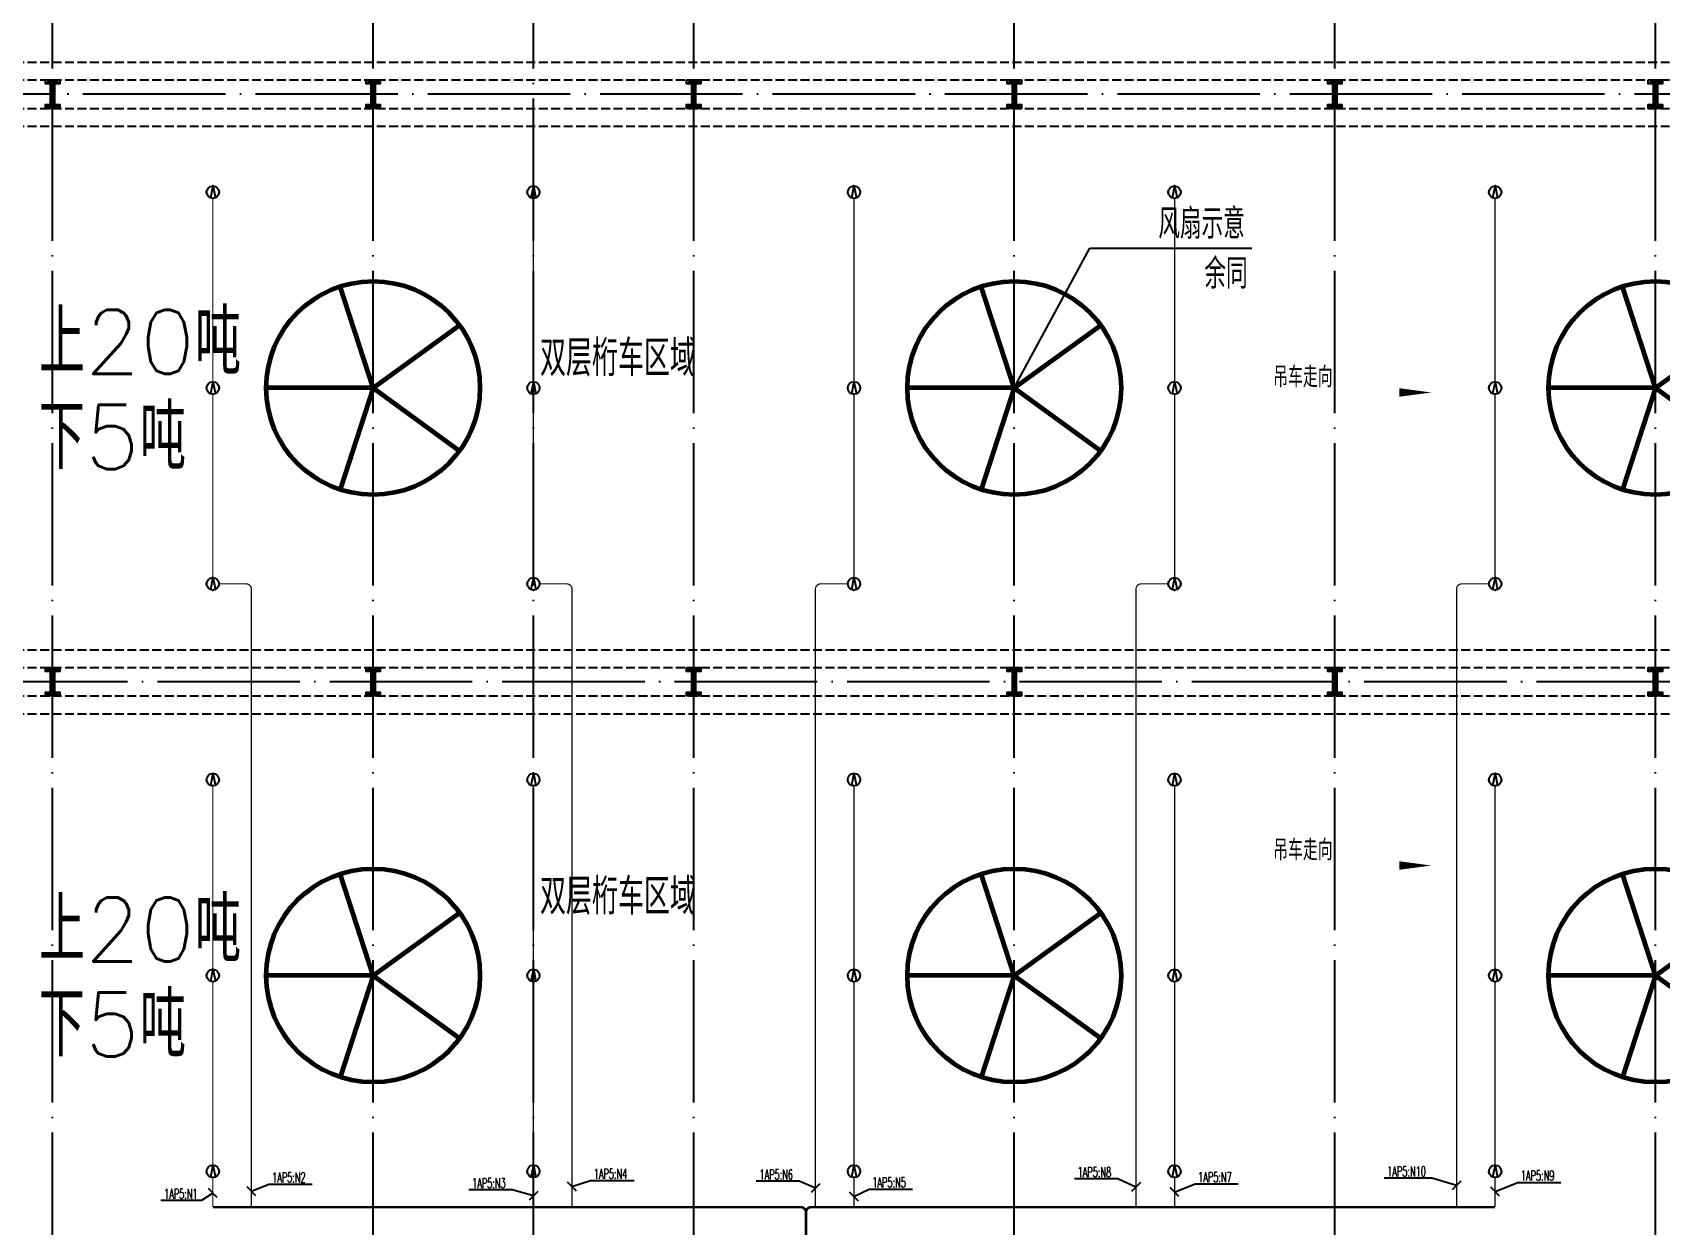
# Model space of a CAD drawing. Extents: x -1396510 to 1250330, y -1892470 to 1623980.
# Drawn here: x 61924 to 107627, y -797899 to -764397 of the extents above; entities that cross this region are included whole.
import ezdxf
from ezdxf.enums import TextEntityAlignment as Align

# ---------------------------------------------------------------- set-up
doc = ezdxf.new("R2010")
doc.units = 0
doc.header["$LTSCALE"] = 1000
doc.header["$MEASUREMENT"] = 0
doc.linetypes.add('DASH', pattern=[0.35, 0.25, -0.1])
doc.linetypes.add('DOTE', pattern=[2.42, 2, -0.2, 0.02, -0.2])
for name, color, linetype in [('A-AXIS-DOTE', 14, 'DOTE'), ('A-HATCH-2', 251, 'Continuous'), ('A-LIN-V', 9, 'Continuous'), ('A-WINDOW', 140, 'Continuous'), ('AS-COLN', 6, 'Continuous'), ('DIM-照明', 3, 'Continuous'), ('DIM_SYMB', 3, 'Continuous'), ('EQUIP-照明', 3, 'Continuous'), ('PUB_TEXT', 7, 'Continuous'), ('WIRE-照明', 1, 'Continuous'), ('建-箭头', 3, 'Continuous')]:
    doc.layers.add(name, color=color, linetype=linetype)
doc.layers.add('A-云线2', color=3, linetype='Continuous', plot=False)
doc.styles.add('_TCH_DIM', font='SIMPLEX', dxfattribs={"bigfont": 'GBCBIG'})
doc.styles.add('_TEL_DIM', font='SIMPLEX', dxfattribs={"width": 0.8, "height": 3.5, "bigfont": 'HZTXT'})
doc.styles.add('A-STANDARD', font='SIMPLEX', dxfattribs={"bigfont": 'GBCBIG'})
doc.styles.get("Standard").update_dxf_attribs({"font": 'gbenor.shx', "bigfont": 'gbcbig.shx'})

# ---------------------------------------------------------------- blocks, each defined once
blk = doc.blocks.new('G$C2F382D44')
at = {"color": 0, "style": 'A-STANDARD'}
for s, p in [('上20吨', (-2949, 425)), ('下5吨', (-2952, -2245))]:
    blk.add_text(s, height=1800, dxfattribs=at).set_placement(p)
blk = doc.blocks.new('nt66')
at = {"layer": 'A-HATCH-2', "color": 8}
blk.add_lwpolyline([(-195840, 766870), (-195440, 766870), (-195440, 766758), (-195586, 766758), (-195586, 766182), (-195440, 766182), (-195440, 766070), (-195840, 766070), (-195840, 766182), (-195694, 766182), (-195694, 766758), (-195840, 766758)], close=True, dxfattribs=at)
at = {"layer": 'AS-COLN'}
blk.add_lwpolyline([(-195790, 766820), (-195490, 766820), (-195490, 766808), (-195636, 766808), (-195636, 766132), (-195490, 766132), (-195490, 766120), (-195790, 766120), (-195790, 766132), (-195644, 766132), (-195644, 766808), (-195790, 766808)], close=True, dxfattribs=at)
blk = doc.blocks.new('33333')
for p in [(-23214, -93400), (-14214, -93400), (-5214, -93400), (3786, -93400), (12786, -93400), (21786, -93400), (-23214, -109900), (-14214, -109900), (-5214, -109900), (3786, -109900), (12786, -109900), (21786, -109900)]:
    blk.add_blockref('nt66', p)
blk = doc.blocks.new('w42343')
at = {"layer": 'A-HATCH-2', "color": 8, "linetype": 'DASH'}
for p, q in [((-263654, 673970), (-128354, 673970)), ((-263654, 673470), (-128354, 673470)), ((-263654, 672670), (-128354, 672670)), ((-263654, 672170), (-128354, 672170)), ((-263654, 657470), (-128354, 657470)), ((-263654, 656970), (-128354, 656970)), ((-263654, 656170), (-128354, 656170)), ((-263654, 655670), (-128354, 655670))]:
    blk.add_line(p, q, dxfattribs=at)
blk = doc.blocks.new('w4324324')
at = {"layer": 'A-HATCH-2', "color": 0, "lineweight": 60}
for q in [(-1694760, 686605), (-1697614, 684532), (-1691907, 684532), (-1696524, 681178), (-1692997, 681178)]:
    blk.add_line((-1694760, 683605), q, dxfattribs=at)
blk.add_circle((-1694760, 683605), 3000, dxfattribs=at)
blk = doc.blocks.new('ner546')
at = {"layer": 'A-LIN-V', "color": 8}
for p in [(565280, 7256), (581780, 7256), (565280, -10744), (581780, -10744), (565280, -28744), (581780, -28744)]:
    blk.add_blockref('w4324324', p, dxfattribs=at)
blk = doc.blocks.new('世赫2#厂房一层0821')
at = {"layer": 'A-AXIS-DOTE', "color": 8, "ltscale": 2}
for p, q in [((66300, -87498.9), (66300, 6300)), ((75300, -87498.9), (75300, 6300)), ((79800, -87498.9), (79800, 6300)), ((84300, -87498.9), (84300, 6300)), ((93300, -87498.9), (93300, 6300)), ((102300, -87498.9), (102300, 6300)), ((111300, -87498.9), (111300, 6300)), ((163114.2, -49500), (-11095.8, -49500)), ((165204.2, -66000), (-11095.8, -66000))]:
    blk.add_line(p, q, dxfattribs=at)
at = {"layer": 'DIM_SYMB', "color": 8}
for p, q in [((93300, -57750), (95420, -53820)), ((95420, -53820), (99970, -53820))]:
    blk.add_line(p, q, dxfattribs=at)
at = {"layer": 'DIM_SYMB', "color": 8, "const_width": 100}
blk.add_lwpolyline([(93276.3, -57794, 1), (93323.7, -57706, 1)], format="xyb", close=True, dxfattribs=at)
at = {"layer": '建-箭头', "color": 8}
for points in [[(98107.8, -57876.1, 0, 0, 0), (105007.8, -57876.1, 0, 240, 0), (104107.8, -57876.1, 0, 0, 0)], [(98107.8, -71161.1, 0, 0, 0), (105007.8, -71161.1, 0, 240, 0), (104107.8, -71161.1, 0, 0, 0)]]:
    blk.add_lwpolyline(points, format="xyseb", dxfattribs=at)
at = {"color": 8}
for p in [(68864.2, -57780), (68864.2, -74280)]:
    blk.add_blockref('G$C2F382D44', p, dxfattribs=at)
at = {"layer": 'A-LIN-V', "color": 8, "rotation": 90.00000000000001}
blk.add_blockref('ner546', (766160.7, 1055230), dxfattribs=at)
at = {"layer": 'A-WINDOW'}
for name in ['33333', 'w42343']:
    blk.add_blockref(name, (285154.2, -722570), dxfattribs=at)
at = {"layer": 'DIM_SYMB', "color": 7, "style": '_TCH_DIM'}
for s, p in [('风扇示意', (97343.1, -53557.5)), ('余同', (98637, -54957.5))]:
    blk.add_text(s, height=843.97, dxfattribs=at).set_placement(p)
at = {"layer": 'PUB_TEXT', "color": 8}
for p in [(79984.8, -57416.9), (79984.8, -72536.9)]:
    blk.add_text('双层桁车区域', height=1012.77, dxfattribs=at).set_placement(p)
at = {"layer": '建-箭头', "color": 7, "style": 'A-STANDARD'}
for p in [(100570.1, -57729.2), (100570.1, -71014.2)]:
    blk.add_text('吊车走向', height=578.72, dxfattribs=at).set_placement(p)
blk = doc.blocks.new('$equip$00002832')
for q in [(-0.2, -0.46), (0.2, -0.46)]:
    blk.add_line((0, 0.5), q)
at = {"const_width": 0.0571}
blk.add_lwpolyline([(0.5, 0, 1), (-0.5, 0, 1), (0.5, 0, -0.625089)], format="xyb", dxfattribs=at)
blk.add_circle((0, 0), 0.5)
for p in [(-0.5, 0), (0, 0.5), (0.5, 0), (0, -0.5)]:
    blk.add_point(p)
at = {"color": 7, "style": '_TEL_DIM', "flags": 1}
for tag in ['A', 'REMARK']:
    blk.add_attdef(tag, text='', height=0.00002, dxfattribs=at).set_placement((0, 0), align=Align.MIDDLE_CENTER)

msp = doc.modelspace()

# ---------------------------------------------------------------- linework, layer by layer
at = {"layer": 'DIM-照明'}
for p, q in [((67109.6, -797113.7), (66862.1, -796866.3)), ((68192.2, -797063.7), (67944.7, -796816.3)), ((76109.6, -796946.3), (75862.1, -797193.7)), ((77192.2, -796933.7), (76944.7, -796686.3)), ((84026.9, -796726.3), (83779.5, -796973.7)), ((85109.6, -797213.7), (84862.1, -796966.3)), ((93026.9, -796696.3), (92779.5, -796943.7)), ((94109.6, -797083.7), (93862.1, -796836.3)), ((102026.9, -796656.3), (101779.5, -796903.7)), ((103109.6, -797073.7), (102862.1, -796826.3))]:
    msp.add_line(p, q, dxfattribs=at)
for points in [[(92390, -796590), (91175, -796590)], [(92903.2, -796820), (92390, -796590)], [(101210, -796570), (99867, -796570)], [(101903.2, -796780), (101210, -796570)], [(66985.8, -796990), (66670, -797200)], [(68068.4, -796940), (68560, -796740)], [(68560, -796740), (69775, -796740)], [(75390, -796900), (74175, -796900)], [(75985.8, -797070), (75390, -796900)], [(77068.4, -796810), (77590, -796640)], [(77590, -796640), (78813, -796640)], [(83450, -796660), (82243, -796660)], [(83903.2, -796850), (83450, -796660)], [(84985.8, -797090), (85410, -796880)], [(85410, -796880), (86625, -796880)], [(93985.8, -796960), (94560, -796730)], [(94560, -796730), (95775, -796730)], [(102985.8, -796950), (103620, -796690)], [(103620, -796690), (104827, -796690)], [(66670, -797200), (65527, -797200)]]:
    msp.add_lwpolyline(points, dxfattribs=at)
at = {"layer": 'WIRE-照明', "linetype": 'Continuous'}
for points, const_width in [([(66985.8, -774205), (66985.8, -769055)], 35), ([(75985.8, -774205), (75985.8, -769055)], 35), ([(84985.8, -774205), (84985.8, -769055)], 35), ([(93985.8, -774205), (93985.8, -769055)], 35), ([(102985.8, -774205), (102985.8, -769055)], 35), ([(66985.8, -779705), (66985.8, -774555)], 35), ([(75985.8, -779705), (75985.8, -774555)], 35), ([(84985.8, -779705), (84985.8, -774555)], 35), ([(93985.8, -779705), (93985.8, -774555)], 35), ([(102985.8, -779705), (102985.8, -774555)], 35), ([(67160.8, -779880), (67918.4, -779880)], 35), ([(68068.4, -797383.8), (68068.4, -780030)], 35), ([(76160.8, -779880), (76918.4, -779880)], 35), ([(77068.4, -797383.8), (77068.4, -780030)], 35), ([(83903.2, -797383.8), (83903.2, -780030)], 35), ([(84810.8, -779880), (84053.2, -779880)], 35), ([(92903.2, -797383.8), (92903.2, -780030)], 35), ([(93810.8, -779880), (93053.2, -779880)], 35), ([(101903.2, -797383.8), (101903.2, -780030)], 35), ([(102810.8, -779880), (102053.2, -779880)], 35), ([(66985.8, -790705), (66985.8, -785555)], 35), ([(75985.8, -790705), (75985.8, -785555)], 35), ([(84985.8, -790705), (84985.8, -785555)], 35), ([(93985.8, -790705), (93985.8, -785555)], 35), ([(102985.8, -790705), (102985.8, -785555)], 35), ([(66985.8, -796205), (66985.8, -791055)], 35), ([(75985.8, -796205), (75985.8, -791055)], 35), ([(84985.8, -796205), (84985.8, -791055)], 35), ([(93985.8, -796205), (93985.8, -791055)], 35), ([(102985.8, -796205), (102985.8, -791055)], 35), ([(66985.8, -797383.8), (66985.8, -796555)], 35), ([(75985.8, -797383.8), (75985.8, -796555)], 35), ([(84985.8, -797383.8), (84985.8, -796555)], 35), ([(93985.8, -797383.8), (93985.8, -796555)], 35), ([(102985.8, -797383.8), (102985.8, -796555)], 35), ([(66985.8, -797383.8), (83487.1, -797383.8)], 70), ([(83637.1, -799270), (83637.1, -797533.8)], 70), ([(102985.8, -797383.8), (83787.1, -797383.8)], 70)]:
    msp.add_lwpolyline(points, dxfattribs=dict(at, const_width=const_width))
for points, const_width in [([(68068.4, -780030, 0.4142136), (67918.4, -779880)], 35), ([(77068.4, -780030, 0.4142136), (76918.4, -779880)], 35), ([(83903.2, -780030, -0.4142136), (84053.2, -779880)], 35), ([(92903.2, -780030, -0.4142136), (93053.2, -779880)], 35), ([(101903.2, -780030, -0.4142136), (102053.2, -779880)], 35), ([(83637.1, -797533.8, 0.4142136), (83487.1, -797383.8)], 70), ([(83637.1, -797533.8, -0.4142136), (83787.1, -797383.8)], 70)]:
    msp.add_lwpolyline(points, format="xyb", dxfattribs=dict(at, const_width=const_width))

# ---------------------------------------------------------------- block references
at = {"layer": 'A-云线2'}
msp.add_blockref('世赫2#厂房一层0821', (-3814.2, -716630), dxfattribs=at)
at = {"layer": 'EQUIP-照明', "xscale": 350, "yscale": 350, "zscale": 350}
for p in [(66985.8, -768880), (75985.8, -768880), (84985.8, -768880), (93985.8, -768880), (102985.8, -768880), (66985.8, -774380), (75985.8, -774380), (84985.8, -774380), (93985.8, -774380), (102985.8, -774380), (66985.8, -779880), (75985.8, -779880), (84985.8, -779880), (93985.8, -779880), (102985.8, -779880), (66985.8, -785380), (75985.8, -785380), (84985.8, -785380), (93985.8, -785380), (102985.8, -785380), (66985.8, -790880), (75985.8, -790880), (84985.8, -790880), (93985.8, -790880), (102985.8, -790880), (66985.8, -796380), (75985.8, -796380), (84985.8, -796380), (93985.8, -796380), (102985.8, -796380)]:
    msp.add_blockref('$equip$00002832', p, dxfattribs=at)

# ---------------------------------------------------------------- texts
at = {"layer": 'DIM-照明', "color": 7, "style": '_TEL_DIM', "width": 0.6}
for s, p in [('1AP5:N2', (68647.5, -796690)), ('1AP5:N3', (74262.5, -796850)), ('1AP5:N4', (77677.5, -796590)), ('1AP5:N6', (82330.5, -796610)), ('1AP5:N5', (85497.5, -796830)), ('1AP5:N8', (91262.5, -796540)), ('1AP5:N7', (94647.5, -796680)), ('1AP5:N10', (99954.5, -796520)), ('1AP5:N9', (103707.5, -796640)), ('1AP5:N1', (65614.5, -797150))]:
    msp.add_text(s, height=280, dxfattribs=at).set_placement(p)

doc.saveas('drawing.dxf')
